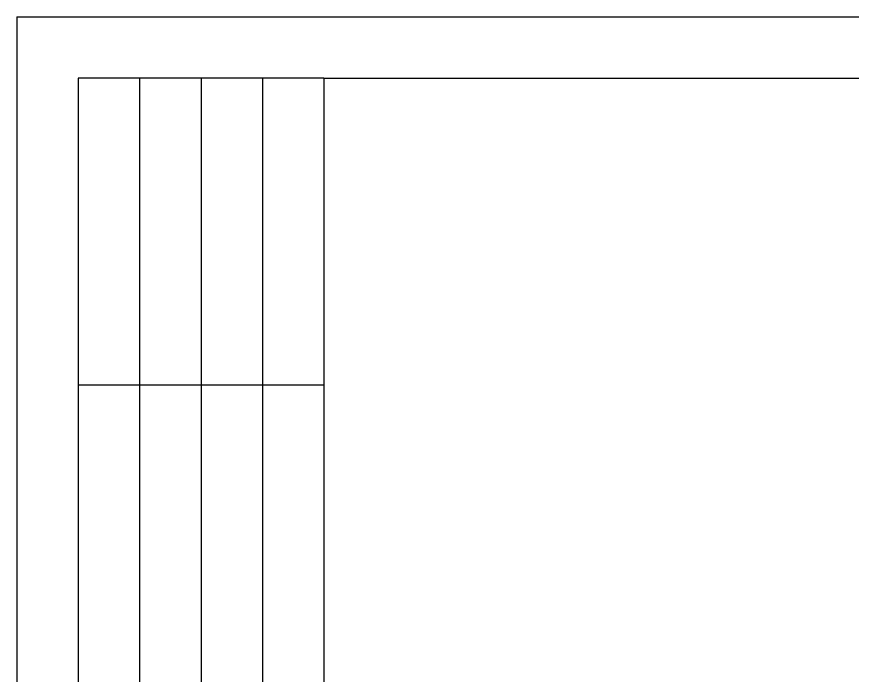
# Model space of a CAD drawing. Header units: millimetres. Extents: x 369186 to 503668, y -134064 to -104329.
# Drawn here: x 461668 to 468468, y -109692 to -104329 of the extents above; entities that cross this region are included whole.
import ezdxf

# ---------------------------------------------------------------- set-up
doc = ezdxf.new("R2010")
doc.units = ezdxf.units.MM

msp = doc.modelspace()

# ---------------------------------------------------------------- linework, layer by layer
at = {"color": 1}
for p, q in [((461668.3, -104329), (461668.3, -134029)), ((461668.3, -104329), (503668.3, -104329)), ((464168.3, -104829), (462168.3, -104829)), ((462168.3, -104829), (462168.3, -114829)), ((462668.3, -104829), (462668.3, -114829)), ((463168.3, -104829), (463168.3, -114829)), ((463668.3, -104829), (463668.3, -114829)), ((464168.3, -104829), (464168.3, -133529)), ((464168.3, -104829), (503168.3, -104829)), ((464168.3, -107329), (462168.3, -107329))]:
    msp.add_line(p, q, dxfattribs=at)

doc.saveas('drawing.dxf')
